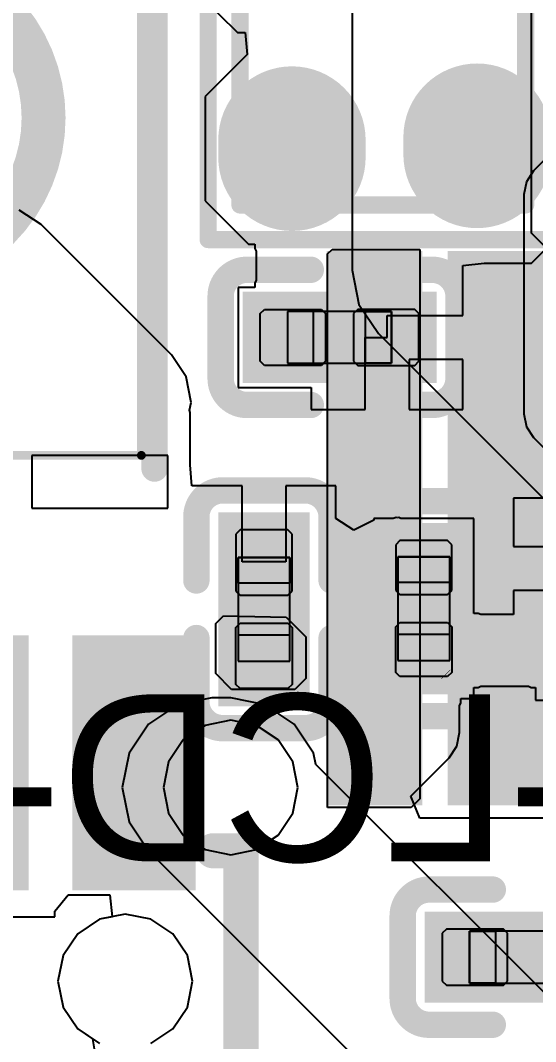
# Model space of a CAD drawing. Header units: millimetres. Extents: x 68 to 210, y 61 to 114.
# Drawn here: x 73.5 to 76.48, y 76.76 to 82.66 of the extents above; entities that cross this region are included whole.
import ezdxf

# ---------------------------------------------------------------- set-up
doc = ezdxf.new("R2010")
doc.units = ezdxf.units.MM
for name, color, linetype in [('BottomLayer', 5, 'Continuous'), ('BottomOverlay', 54, 'Continuous'), ('BottomPaste', 16, 'Continuous'), ('BottomSolder', 6, 'Continuous'), ('KeepOutLayer', 6, 'Continuous'), ('Mechanical15', 56, 'Continuous'), ('Mechanical4', 56, 'Continuous'), ('Mechanical5', 56, 'Continuous'), ('MidLayer1', 16, 'Continuous'), ('MidLayer2', 76, 'Continuous'), ('TopLayer', 1, 'Continuous'), ('TopOverlay', 2, 'Continuous'), ('TopPaste', 8, 'Continuous'), ('TopSolder', 216, 'Continuous')]:
    doc.layers.add(name, color=color, linetype=linetype)

msp = doc.modelspace()

# ---------------------------------------------------------------- linework, layer by layer
at = {"layer": 'BottomLayer'}
for p, q in [((74.4437, 82.9093), (74.7582, 82.5948)), ((74.7582, 82.5948), (74.8024, 82.5948)), ((74.8024, 82.5948), (74.8137, 82.4678)), ((74.8137, 82.4678), (74.5707, 82.2248)), ((74.5707, 82.2248), (74.5707, 81.6228)), ((74.5707, 81.6228), (74.8217, 81.3718)), ((73.6234, 81.485), (73.4974, 81.5692)), ((76.4567, 81.2612), (76.7197, 81.5243)), ((74.3766, 80.7317), (73.6234, 81.485)), ((74.8217, 81.3718), (74.8583, 81.3718)), ((74.8583, 81.3718), (74.8585, 81.3706)), ((74.8585, 81.3706), (74.8591, 81.3459)), ((74.8591, 81.3459), (74.8655, 81.3314)), ((74.8655, 81.3314), (74.8655, 81.1626)), ((76.0603, 81.2492), (76.1823, 81.2612)), ((76.1823, 81.2612), (76.4567, 81.2612)), ((76.0603, 80.9602), (76.0603, 81.2492)), ((74.8591, 81.1481), (74.8585, 81.1235)), ((74.8655, 81.1626), (74.8591, 81.1481)), ((74.8583, 81.1222), (74.7624, 81.1222)), ((74.7624, 81.1222), (74.7624, 80.5442)), ((74.8585, 81.1235), (74.8583, 81.1222)), ((75.6221, 80.8332), (75.6221, 80.9602)), ((75.6221, 80.9602), (76.0603, 80.9602)), ((75.4951, 80.4172), (75.4951, 80.8332)), ((75.4951, 80.8332), (75.6221, 80.8332)), ((74.4609, 80.6057), (74.3766, 80.7317)), ((76.0603, 80.7062), (75.7491, 80.7062)), ((75.7491, 80.7062), (75.7491, 80.4172)), ((76.0603, 80.4172), (76.0603, 80.7062)), ((74.4904, 80.457), (74.4609, 80.6057)), ((74.7624, 80.5442), (75.1838, 80.5442)), ((75.1838, 80.5442), (75.1838, 80.4172)), ((74.4815, 80.4119), (74.4904, 80.457)), ((74.4841, 80.3986), (74.4815, 80.4119)), ((74.4841, 80.0968), (74.4841, 80.3986)), ((75.1838, 80.4172), (75.4951, 80.4172)), ((75.7491, 80.4172), (76.0603, 80.4172)), ((74.4952, 79.9744), (74.4841, 80.0968)), ((74.7842, 79.9744), (74.4952, 79.9744)), ((74.7842, 79.5362), (74.7842, 79.9744)), ((75.3272, 79.9744), (75.0382, 79.9744)), ((75.0382, 79.9744), (75.0382, 79.5362)), ((75.3272, 79.7856), (75.3272, 79.9744)), ((76.642, 79.9033), (76.353, 79.9033)), ((76.353, 79.9033), (76.353, 79.6248)), ((75.4297, 79.7192), (75.3272, 79.7856)), ((75.6573, 79.7858), (75.5452, 79.7858)), ((75.5452, 79.7858), (75.5452, 79.7776)), ((75.6752, 79.7932), (75.6573, 79.7858)), ((75.6827, 79.7901), (75.6752, 79.7932)), ((75.6904, 79.7923), (75.6827, 79.7901)), ((75.7024, 79.7858), (75.6904, 79.7923)), ((76.1232, 79.7858), (75.7024, 79.7858)), ((76.1232, 79.2384), (76.1232, 79.7858)), ((75.5452, 79.7776), (75.4297, 79.7192)), ((76.353, 79.6248), (76.642, 79.6248)), ((75.0382, 79.5362), (74.7842, 79.5362)), ((76.769, 79.3708), (76.353, 79.3708)), ((76.353, 79.3708), (76.353, 79.2313)), ((74.6328, 79.1794), (74.6782, 79.2248)), ((74.6782, 79.2248), (75.0397, 79.217)), ((75.0397, 79.217), (75.1535, 79.1032)), ((76.124, 79.2383), (76.1232, 79.2384)), ((76.149, 79.2377), (76.124, 79.2383)), ((76.1635, 79.2313), (76.149, 79.2377)), ((76.353, 79.2313), (76.1635, 79.2313)), ((74.6328, 78.8899), (74.6328, 79.1794)), ((75.1535, 79.1032), (75.1535, 78.8619)), ((74.7243, 78.7984), (74.6328, 78.8899)), ((75.1535, 78.8619), (75.09, 78.7984)), ((75.09, 78.7984), (74.7243, 78.7984)), ((76.1232, 78.7455), (76.1232, 78.8098)), ((76.1232, 78.8098), (76.124, 78.8098)), ((76.124, 78.8098), (76.149, 78.8105)), ((76.149, 78.8105), (76.1635, 78.8169)), ((76.1635, 78.8169), (76.4396, 78.8169)), ((76.4396, 78.8169), (76.4541, 78.8105)), ((76.4541, 78.8105), (76.4793, 78.8098)), ((76.4793, 78.8098), (76.48, 78.8098)), ((76.48, 78.8098), (76.48, 78.7361)), ((76.0478, 78.7196), (76.0485, 78.745)), ((76.0485, 78.745), (76.0485, 78.7455)), ((76.0485, 78.7455), (76.1232, 78.7455)), ((76.48, 78.7361), (76.6099, 78.7361)), ((76.0414, 78.7052), (76.0478, 78.7196)), ((76.0414, 78.5495), (76.0414, 78.7052)), ((76.0256, 78.4702), (76.0414, 78.5495)), ((75.9807, 78.403), (76.0256, 78.4702)), ((75.7593, 78.1816), (75.9807, 78.403)), ((75.9807, 78.403), (75.9807, 78.403)), ((75.8119, 78.0546), (75.7593, 78.1816)), ((76.5284, 78.0546), (75.8119, 78.0546)), ((73.7032, 77.5168), (73.7794, 77.6122)), ((73.7794, 77.6122), (74.0212, 77.6122)), ((74.0212, 77.6122), (74.0337, 77.4852)), ((73.3222, 77.4852), (73.7032, 77.4852)), ((73.7032, 77.4852), (73.7032, 77.5168)), ((74.0337, 77.4852), (73.9609, 77.4708)), ((73.9609, 77.4708), (73.8349, 77.3865)), ((73.8349, 77.3865), (73.7507, 77.2605)), ((73.7507, 77.2605), (73.7211, 77.1119)), ((73.7211, 77.1119), (73.7507, 76.9632)), ((73.7507, 76.9632), (73.8349, 76.8372)), ((73.8349, 76.8372), (73.921, 76.7797)), ((73.921, 76.7797), (73.9426, 76.6514))]:
    msp.add_line(p, q, dxfattribs=at)
at = {"layer": 'BottomLayer', "const_width": 0.75}
for points in [[(75.0727, 81.8738), (75.0727, 81.9738)], [(76.1422, 81.8902), (76.1422, 81.9902)]]:
    msp.add_lwpolyline(points, dxfattribs=at)
at = {"layer": 'BottomLayer', "const_width": 0.375}
for points in [[(74.8852, 81.9738, 1), (75.2602, 81.9738, 1)], [(75.9547, 81.9902, 1), (76.3297, 81.9902, 1)], [(75.9547, 81.8902, 1), (76.3297, 81.8902, 1)], [(74.8852, 81.8738, 1), (75.2602, 81.8738, 1)]]:
    msp.add_lwpolyline(points, format="xyb", close=True, dxfattribs=at)
at = {"layer": 'BottomLayer'}
for points in [[(75.2579, 80.9952), (74.8894, 80.9952), (75.2579, 80.6712), (74.8894, 80.6712)], [(75.8063, 80.9952), (75.4378, 80.9952), (75.8063, 80.6712), (75.4378, 80.6712)], [(74.7492, 79.7204), (74.7492, 79.352), (75.0732, 79.7204), (75.0732, 79.352)], [(75.6722, 79.6588), (75.6722, 79.3556), (75.9962, 79.6588), (75.9962, 79.3556)], [(74.7492, 79.172), (74.7492, 78.8035), (75.0732, 79.172), (75.0732, 78.8035)], [(75.6722, 79.1757), (75.6722, 78.8725), (75.9962, 79.1757), (75.9962, 78.8725)], [(74.4144, 79.0092), (73.9064, 79.0092), (74.4144, 77.7392), (73.9064, 77.7392)], [(75.9409, 77.0894), (76.3094, 77.0894), (75.9409, 77.4134), (76.3094, 77.4134)]]:
    msp.add_solid(points, dxfattribs=at)
at = {"layer": 'BottomOverlay'}
for p, q in [((74.3553, 80.1512), (73.5703, 80.1512)), ((73.5703, 80.1512), (73.5703, 79.8464)), ((74.3553, 79.8464), (74.3553, 80.1512)), ((73.5703, 79.8464), (74.3553, 79.8464))]:
    msp.add_line(p, q, dxfattribs=at)
for points, const_width in [([(74.2791, 80.075), (74.2791, 84.1274)], 0.1524), ([(74.5887, 81.3987), (74.5887, 83.7857)], 0.1), ([(74.5887, 81.3987), (76.5869, 81.3987)], 0.1), ([(74.8132, 81.2238), (75.1817, 81.2238)], 0.1524), ([(75.514, 81.2238), (75.8825, 81.2238)], 0.1524), ([(74.6608, 80.595), (74.6608, 81.0714)], 0.1524), ([(76.0349, 80.595), (76.0349, 81.0714)], 0.1524), ([(74.8132, 80.4426), (75.1817, 80.4426)], 0.1524), ([(75.514, 80.4426), (75.8825, 80.4426)], 0.1524), ([(74.673, 79.949), (75.1494, 79.949)], 0.1524), ([(75.4436, 79.4318), (75.4436, 79.8874)], 0.1524), ([(75.4436, 79.8874), (76.2248, 79.8874)], 0.1524), ([(76.2248, 79.4318), (76.2248, 79.8874)], 0.1524), ([(76.3784, 79.8779), (77.1596, 79.8779)], 0.1524), ([(76.3784, 79.4224), (76.3784, 79.8779)], 0.1524), ([(74.5206, 79.4282), (74.5206, 79.7966)], 0.1524), ([(75.3018, 79.4282), (75.3018, 79.7966)], 0.1524), ([(74.5206, 78.7273), (74.5206, 79.0958)], 0.1524), ([(75.3018, 78.7273), (75.3018, 79.0958)], 0.1524), ([(75.4436, 78.6439), (75.4436, 79.0995)], 0.1524), ([(76.2248, 78.6439), (76.2248, 79.0995)], 0.1524), ([(76.3784, 78.6345), (76.3784, 79.09)], 0.1524), ([(75.4436, 78.6439), (76.2248, 78.6439)], 0.1524), ([(76.3784, 78.6345), (77.1596, 78.6345)], 0.1524), ([(74.673, 78.5749), (75.1494, 78.5749)], 0.1524), ([(74.6176, 77.8662), (74.7782, 77.8662)], 0.2032), ([(74.7782, 76.2722), (74.7782, 77.8662)], 0.2032), ([(75.8647, 77.642), (76.2332, 77.642)], 0.1524), ([(75.7123, 77.0132), (75.7123, 77.4896)], 0.1524), ([(75.8647, 76.8608), (76.2332, 76.8608)], 0.1524)]:
    msp.add_lwpolyline(points, dxfattribs=dict(at, const_width=const_width))
for points, const_width in [([(73.6379, 82.1013, 1), (71.8379, 82.1013, 1)], 0.254), ([(73.5744, 82.1013, 1), (73.7014, 82.1013, 1)], 0.127), ([(74.5637, 81.3987, 1), (74.6137, 81.3987, 1)], 0.05), ([(74.5637, 81.3987, 1), (74.6137, 81.3987, 1)], 0.05), ([(74.7751, 81.2238, 1), (74.8513, 81.2238, 1)], 0.0762), ([(74.7751, 81.2238, 1), (74.8513, 81.2238, 1)], 0.0762), ([(75.1436, 81.2238, 1), (75.2198, 81.2238, 1)], 0.0762), ([(75.4759, 81.2238, 1), (75.5521, 81.2238, 1)], 0.0762), ([(75.8444, 81.2238, 1), (75.9206, 81.2238, 1)], 0.0762), ([(75.8444, 81.2238, 1), (75.9206, 81.2238, 1)], 0.0762), ([(74.6227, 81.0714, 1), (74.6989, 81.0714, 1)], 0.0762), ([(74.6227, 81.0714, 1), (74.6989, 81.0714, 1)], 0.0762), ([(75.9968, 81.0714, 1), (76.073, 81.0714, 1)], 0.0762), ([(75.9968, 81.0714, 1), (76.073, 81.0714, 1)], 0.0762), ([(74.6227, 80.595, 1), (74.6989, 80.595, 1)], 0.0762), ([(74.6227, 80.595, 1), (74.6989, 80.595, 1)], 0.0762), ([(75.9968, 80.595, 1), (76.073, 80.595, 1)], 0.0762), ([(75.9968, 80.595, 1), (76.073, 80.595, 1)], 0.0762), ([(74.7751, 80.4426, 1), (74.8513, 80.4426, 1)], 0.0762), ([(74.7751, 80.4426, 1), (74.8513, 80.4426, 1)], 0.0762), ([(75.1436, 80.4426, 1), (75.2198, 80.4426, 1)], 0.0762), ([(75.4759, 80.4426, 1), (75.5521, 80.4426, 1)], 0.0762), ([(75.8444, 80.4426, 1), (75.9206, 80.4426, 1)], 0.0762), ([(75.8444, 80.4426, 1), (75.9206, 80.4426, 1)], 0.0762), ([(74.241, 80.075, 1), (74.3172, 80.075, 1)], 0.0762), ([(74.6349, 79.949, 1), (74.7111, 79.949, 1)], 0.0762), ([(74.6349, 79.949, 1), (74.7111, 79.949, 1)], 0.0762), ([(75.1113, 79.949, 1), (75.1875, 79.949, 1)], 0.0762), ([(75.1113, 79.949, 1), (75.1875, 79.949, 1)], 0.0762), ([(75.4055, 79.8874, 1), (75.4817, 79.8874, 1)], 0.0762), ([(75.4055, 79.8874, 1), (75.4817, 79.8874, 1)], 0.0762), ([(76.1867, 79.8874, 1), (76.2629, 79.8874, 1)], 0.0762), ([(76.1867, 79.8874, 1), (76.2629, 79.8874, 1)], 0.0762), ([(76.3403, 79.8779, 1), (76.4165, 79.8779, 1)], 0.0762), ([(76.3403, 79.8779, 1), (76.4165, 79.8779, 1)], 0.0762), ([(74.4825, 79.7966, 1), (74.5587, 79.7966, 1)], 0.0762), ([(74.4825, 79.7966, 1), (74.5587, 79.7966, 1)], 0.0762), ([(75.2637, 79.7966, 1), (75.3399, 79.7966, 1)], 0.0762), ([(75.2637, 79.7966, 1), (75.3399, 79.7966, 1)], 0.0762), ([(74.4825, 79.4282, 1), (74.5587, 79.4282, 1)], 0.0762), ([(75.2637, 79.4282, 1), (75.3399, 79.4282, 1)], 0.0762), ([(75.4055, 79.4318, 1), (75.4817, 79.4318, 1)], 0.0762), ([(76.1867, 79.4318, 1), (76.2629, 79.4318, 1)], 0.0762), ([(76.3403, 79.4224, 1), (76.4165, 79.4224, 1)], 0.0762), ([(74.4825, 79.0958, 1), (74.5587, 79.0958, 1)], 0.0762), ([(75.2637, 79.0958, 1), (75.3399, 79.0958, 1)], 0.0762), ([(75.4055, 79.0995, 1), (75.4817, 79.0995, 1)], 0.0762), ([(76.1867, 79.0995, 1), (76.2629, 79.0995, 1)], 0.0762), ([(76.3403, 79.09, 1), (76.4165, 79.09, 1)], 0.0762), ([(74.4825, 78.7273, 1), (74.5587, 78.7273, 1)], 0.0762), ([(74.4825, 78.7273, 1), (74.5587, 78.7273, 1)], 0.0762), ([(75.2637, 78.7273, 1), (75.3399, 78.7273, 1)], 0.0762), ([(75.2637, 78.7273, 1), (75.3399, 78.7273, 1)], 0.0762), ([(75.4055, 78.6439, 1), (75.4817, 78.6439, 1)], 0.0762), ([(75.4055, 78.6439, 1), (75.4817, 78.6439, 1)], 0.0762), ([(76.1867, 78.6439, 1), (76.2629, 78.6439, 1)], 0.0762), ([(76.1867, 78.6439, 1), (76.2629, 78.6439, 1)], 0.0762), ([(76.3403, 78.6345, 1), (76.4165, 78.6345, 1)], 0.0762), ([(76.3403, 78.6345, 1), (76.4165, 78.6345, 1)], 0.0762), ([(74.6349, 78.5749, 1), (74.7111, 78.5749, 1)], 0.0762), ([(74.6349, 78.5749, 1), (74.7111, 78.5749, 1)], 0.0762), ([(75.1113, 78.5749, 1), (75.1875, 78.5749, 1)], 0.0762), ([(75.1113, 78.5749, 1), (75.1875, 78.5749, 1)], 0.0762), ([(74.5668, 77.8662, 1), (74.6684, 77.8662, 1)], 0.1016), ([(74.7274, 77.8662, 1), (74.829, 77.8662, 1)], 0.1016), ([(74.7274, 77.8662, 1), (74.829, 77.8662, 1)], 0.1016), ([(75.8266, 77.642, 1), (75.9028, 77.642, 1)], 0.0762), ([(75.8266, 77.642, 1), (75.9028, 77.642, 1)], 0.0762), ([(76.1951, 77.642, 1), (76.2713, 77.642, 1)], 0.0762), ([(75.6742, 77.4896, 1), (75.7504, 77.4896, 1)], 0.0762), ([(75.6742, 77.4896, 1), (75.7504, 77.4896, 1)], 0.0762), ([(75.6742, 77.0132, 1), (75.7504, 77.0132, 1)], 0.0762), ([(75.6742, 77.0132, 1), (75.7504, 77.0132, 1)], 0.0762), ([(75.8266, 76.8608, 1), (75.9028, 76.8608, 1)], 0.0762), ([(75.8266, 76.8608, 1), (75.9028, 76.8608, 1)], 0.0762), ([(76.1951, 76.8608, 1), (76.2713, 76.8608, 1)], 0.0762)]:
    msp.add_lwpolyline(points, format="xyb", close=True, dxfattribs=dict(at, const_width=const_width))
at = {"layer": 'BottomOverlay', "const_width": 0.1524}
for points in [[(74.6608, 81.0714, -0.414214), (74.8132, 81.2238)], [(75.8825, 81.2238, -0.414214), (76.0349, 81.0714)], [(74.8132, 80.4426, -0.414214), (74.6608, 80.595)], [(76.0349, 80.595, -0.414214), (75.8825, 80.4426)], [(74.5206, 79.7966, -0.414214), (74.673, 79.949)], [(75.1494, 79.949, -0.414214), (75.3018, 79.7966)], [(74.673, 78.5749, -0.414214), (74.5206, 78.7273)], [(75.3018, 78.7273, -0.414214), (75.1494, 78.5749)], [(75.7123, 77.4896, -0.414214), (75.8647, 77.642)], [(75.8647, 76.8608, -0.414214), (75.7123, 77.0132)]]:
    msp.add_lwpolyline(points, format="xyb", dxfattribs=at)
at = {"layer": 'BottomPaste'}
for p, q in [((74.8894, 80.9712), (74.9134, 80.9952)), ((74.8894, 80.6952), (74.8894, 80.9712)), ((74.9134, 80.9952), (75.2428, 80.9952)), ((75.2428, 80.9952), (75.2668, 80.9712)), ((75.2668, 80.9712), (75.2668, 80.6952)), ((75.4528, 80.9952), (75.4288, 80.9712)), ((75.4288, 80.9712), (75.4288, 80.6952)), ((75.7823, 80.9952), (75.4528, 80.9952)), ((75.8063, 80.9712), (75.7823, 80.9952)), ((75.8063, 80.6952), (75.8063, 80.9712)), ((74.9134, 80.6712), (74.8894, 80.6952)), ((75.2428, 80.6712), (74.9134, 80.6712)), ((75.2668, 80.6952), (75.2428, 80.6712)), ((75.4288, 80.6952), (75.4528, 80.6712)), ((75.4528, 80.6712), (75.7823, 80.6712)), ((75.7823, 80.6712), (75.8063, 80.6952)), ((74.7732, 79.7204), (74.7492, 79.6964)), ((74.7492, 79.6964), (74.7492, 79.367)), ((75.0492, 79.7204), (74.7732, 79.7204)), ((75.0732, 79.6964), (75.0492, 79.7204)), ((75.0732, 79.367), (75.0732, 79.6964)), ((75.6962, 79.6588), (75.6722, 79.6348)), ((75.6722, 79.6348), (75.6722, 79.3707)), ((75.9722, 79.6588), (75.6962, 79.6588)), ((75.9962, 79.6348), (75.9722, 79.6588)), ((75.9962, 79.3707), (75.9962, 79.6348)), ((74.7492, 79.367), (74.7732, 79.343)), ((74.7732, 79.343), (75.0492, 79.343)), ((75.0492, 79.343), (75.0732, 79.367)), ((75.6722, 79.3707), (75.6962, 79.3466)), ((75.6962, 79.3466), (75.9722, 79.3466)), ((75.9722, 79.3466), (75.9962, 79.3707)), ((74.7492, 79.157), (74.7732, 79.181)), ((74.7492, 78.8275), (74.7492, 79.157)), ((74.7732, 79.181), (75.0492, 79.181)), ((75.0492, 79.181), (75.0732, 79.157)), ((75.0732, 79.157), (75.0732, 78.8275)), ((75.6722, 79.1606), (75.6962, 79.1846)), ((75.6722, 78.8965), (75.6722, 79.1606)), ((75.6962, 79.1846), (75.9722, 79.1846)), ((75.9722, 79.1846), (75.9962, 79.1606)), ((75.9962, 79.1606), (75.9962, 78.8965)), ((75.6962, 78.8725), (75.6722, 78.8965)), ((75.9722, 78.8725), (75.6962, 78.8725)), ((75.9962, 78.8965), (75.9722, 78.8725)), ((74.7732, 78.8035), (74.7492, 78.8275)), ((75.0492, 78.8035), (74.7732, 78.8035)), ((75.0732, 78.8275), (75.0492, 78.8035)), ((75.9649, 77.4134), (75.9409, 77.3893)), ((75.9409, 77.3893), (75.9409, 77.1134)), ((76.2944, 77.4134), (75.9649, 77.4134)), ((76.3184, 77.3893), (76.2944, 77.4134)), ((76.3184, 77.1134), (76.3184, 77.3893)), ((75.9409, 77.1134), (75.9649, 77.0894)), ((75.9649, 77.0894), (76.2944, 77.0894)), ((76.2944, 77.0894), (76.3184, 77.1134))]:
    msp.add_line(p, q, dxfattribs=at)
at = {"layer": 'BottomPaste', "const_width": 0.75}
for points in [[(75.0727, 81.8738), (75.0727, 81.9738)], [(76.1422, 81.8902), (76.1422, 81.9902)]]:
    msp.add_lwpolyline(points, dxfattribs=at)
at = {"layer": 'BottomPaste', "const_width": 0.375}
for points in [[(74.8852, 81.9738, 1), (75.2602, 81.9738, 1)], [(75.9547, 81.9902, 1), (76.3297, 81.9902, 1)], [(75.9547, 81.8902, 1), (76.3297, 81.8902, 1)], [(74.8852, 81.8738, 1), (75.2602, 81.8738, 1)]]:
    msp.add_lwpolyline(points, format="xyb", close=True, dxfattribs=at)
at = {"layer": 'BottomPaste'}
for points in [[(75.2579, 80.9952), (74.8894, 80.9952), (75.2579, 80.6712), (74.8894, 80.6712)], [(75.8063, 80.9952), (75.4378, 80.9952), (75.8063, 80.6712), (75.4378, 80.6712)], [(74.7492, 79.7204), (74.7492, 79.352), (75.0732, 79.7204), (75.0732, 79.352)], [(75.6722, 79.6588), (75.6722, 79.3556), (75.9962, 79.6588), (75.9962, 79.3556)], [(74.7492, 79.172), (74.7492, 78.8035), (75.0732, 79.172), (75.0732, 78.8035)], [(75.6722, 79.1757), (75.6722, 78.8725), (75.9962, 79.1757), (75.9962, 78.8725)], [(74.4144, 79.0092), (73.9064, 79.0092), (74.4144, 77.7392), (73.9064, 77.7392)], [(75.9409, 77.0894), (76.3094, 77.0894), (75.9409, 77.4134), (76.3094, 77.4134)]]:
    msp.add_solid(points, dxfattribs=at)
at = {"layer": 'BottomSolder', "const_width": 0.8516}
for points in [[(75.0727, 81.8738), (75.0727, 81.9738)], [(76.1422, 81.8902), (76.1422, 81.9902)]]:
    msp.add_lwpolyline(points, dxfattribs=at)
at = {"layer": 'BottomSolder', "const_width": 0.4258}
for points in [[(74.8598, 81.9738, 1), (75.2856, 81.9738, 1)], [(75.9293, 81.9902, 1), (76.3551, 81.9902, 1)], [(74.8598, 81.8738, 1), (75.2856, 81.8738, 1)], [(75.9293, 81.8902, 1), (76.3551, 81.8902, 1)]]:
    msp.add_lwpolyline(points, format="xyb", close=True, dxfattribs=at)
at = {"layer": 'BottomSolder'}
for points in [[(75.3595, 81.0968), (74.7878, 81.0968), (75.3595, 80.5696), (74.7878, 80.5696)], [(75.9079, 81.0968), (75.3362, 81.0968), (75.9079, 80.5696), (75.3362, 80.5696)], [(74.6476, 79.822), (74.6476, 79.2504), (75.1748, 79.822), (75.1748, 79.2504)], [(75.5706, 79.7604), (75.5706, 79.254), (76.0978, 79.7604), (76.0978, 79.254)], [(74.6476, 79.2736), (74.6476, 78.7019), (75.1748, 79.2736), (75.1748, 78.7019)], [(75.5706, 79.2773), (75.5706, 78.7709), (76.0978, 79.2773), (76.0978, 78.7709)], [(73.5508, 79.1108), (72.8396, 79.1108), (73.5508, 77.6376), (72.8396, 77.6376)], [(74.516, 79.1108), (73.8048, 79.1108), (74.516, 77.6376), (73.8048, 77.6376)], [(75.8393, 76.9878), (76.411, 76.9878), (75.8393, 77.515), (76.411, 77.515)], [(76.3878, 76.9878), (76.9594, 76.9878), (76.3878, 77.515), (76.9594, 77.515)]]:
    msp.add_solid(points, dxfattribs=at)
at = {"layer": 'KeepOutLayer', "const_width": 0.00254}
msp.add_lwpolyline([(69.125, 81.0924, -1), (89.625, 81.0924)], format="xyb", dxfattribs=at)
at = {"layer": 'Mechanical15'}
for points, const_width in [([(74.2029, 80.1512), (74.2029, 84.0512)], 0.0508), ([(74.7727, 81.5988), (74.7727, 83.5988)], 0.1), ([(76.4227, 81.5988), (76.4227, 83.5988)], 0.1), ([(74.7727, 81.5988), (76.4211, 81.5988)], 0.1), ([(71.2729, 80.1512), (74.2029, 80.1512)], 0.0508), ([(75.9358, 78.8607), (75.9866, 78.9115)], 0.00254)]:
    msp.add_lwpolyline(points, dxfattribs=dict(at, const_width=const_width))
for points, const_width in [([(74.7477, 81.5988, 1), (74.7977, 81.5988, 1)], 0.05), ([(74.7477, 81.5988, 1), (74.7977, 81.5988, 1)], 0.05), ([(76.3961, 81.5988, 1), (76.4461, 81.5988, 1)], 0.05), ([(76.3977, 81.5988, 1), (76.4477, 81.5988, 1)], 0.05), ([(74.1902, 80.1512, 1), (74.2156, 80.1512, 1)], 0.0254), ([(74.1902, 80.1512, 1), (74.2156, 80.1512, 1)], 0.0254), ([(75.986, 78.9115, 1), (75.9872, 78.9115, 1)], 0.00127), ([(75.9352, 78.8607, 1), (75.9364, 78.8607, 1)], 0.00127)]:
    msp.add_lwpolyline(points, format="xyb", close=True, dxfattribs=dict(at, const_width=const_width))
at = {"layer": 'Mechanical4'}
for p, q in [((75.6478, 80.9832), (75.0478, 80.9832)), ((75.0478, 80.9832), (75.0478, 80.6832)), ((75.6478, 80.6832), (75.6478, 80.9832)), ((75.0478, 80.6832), (75.6478, 80.6832)), ((74.7612, 79.562), (74.7612, 78.962)), ((75.0612, 79.562), (74.7612, 79.562)), ((75.0612, 78.962), (75.0612, 79.562)), ((75.6842, 79.5656), (75.6842, 78.9656)), ((75.9842, 79.5656), (75.6842, 79.5656)), ((75.9842, 78.9656), (75.9842, 79.5656)), ((74.7612, 78.962), (75.0612, 78.962)), ((75.6842, 78.9656), (75.9842, 78.9656)), ((76.6994, 77.4014), (76.0994, 77.4014)), ((76.0994, 77.4014), (76.0994, 77.1013)), ((76.0994, 77.1013), (76.6994, 77.1013))]:
    msp.add_line(p, q, dxfattribs=at)
at = {"layer": 'Mechanical5'}
for p, q in [((75.1978, 80.9832), (75.0478, 80.9832)), ((75.0478, 80.9832), (75.0478, 80.6832)), ((75.1978, 80.6832), (75.1978, 80.9832)), ((75.4979, 80.9832), (75.6478, 80.9832)), ((75.4979, 80.6832), (75.4979, 80.9832)), ((75.6478, 80.9832), (75.6478, 80.6832)), ((75.0478, 80.6832), (75.1978, 80.6832)), ((75.6478, 80.6832), (75.4979, 80.6832)), ((74.7612, 79.412), (74.7612, 79.562)), ((74.7612, 79.562), (75.0612, 79.562)), ((75.0612, 79.562), (75.0612, 79.412)), ((75.6842, 79.4157), (75.6842, 79.5656)), ((75.6842, 79.5656), (75.9842, 79.5656)), ((75.9842, 79.5656), (75.9842, 79.4157)), ((75.0612, 79.412), (74.7612, 79.412)), ((75.9842, 79.4157), (75.6842, 79.4157)), ((74.7612, 79.112), (74.7612, 78.962)), ((75.0612, 79.112), (74.7612, 79.112)), ((75.0612, 78.962), (75.0612, 79.112)), ((75.6842, 79.1156), (75.6842, 78.9656)), ((75.9842, 79.1156), (75.6842, 79.1156)), ((75.9842, 78.9656), (75.9842, 79.1156)), ((74.7612, 78.962), (75.0612, 78.962)), ((75.6842, 78.9656), (75.9842, 78.9656)), ((76.0994, 77.1013), (76.0994, 77.4014)), ((76.0994, 77.4014), (76.2494, 77.4014)), ((76.2494, 77.4014), (76.2494, 77.1013)), ((76.2494, 77.1013), (76.0994, 77.1013))]:
    msp.add_line(p, q, dxfattribs=at)
at = {"layer": 'MidLayer1'}
for p, q in [((75.4204, 85.8291), (75.4204, 81.2216)), ((76.4563, 81.4361), (76.4563, 85.8291)), ((77.7311, 80.1613), (76.4563, 81.4361)), ((75.4204, 81.2216), (75.4599, 81.0234)), ((75.4599, 81.0234), (75.5721, 80.8553)), ((75.5721, 80.8553), (77.1503, 79.2771)), ((74.6106, 78.75), (74.4124, 78.7105)), ((74.7192, 78.75), (74.6106, 78.75)), ((74.9174, 78.7105), (74.7192, 78.75)), ((74.4124, 78.7105), (74.2444, 78.5982)), ((75.0854, 78.5982), (74.9174, 78.7105)), ((74.2444, 78.5982), (74.1321, 78.4302)), ((75.1977, 78.4302), (75.0854, 78.5982)), ((74.1321, 78.4302), (74.0927, 78.232)), ((75.2108, 78.3643), (75.1977, 78.4302)), ((77.8947, 75.6805), (75.2108, 78.3643)), ((74.0927, 78.232), (74.1321, 78.0338)), ((74.1321, 78.0338), (74.2444, 77.8658)), ((74.2444, 77.8658), (77.0105, 75.0997)), ((74.1096, 77.5003), (73.9609, 77.4708)), ((74.2582, 77.4708), (74.1096, 77.5003)), ((73.9609, 77.4708), (73.8349, 77.3865)), ((74.3843, 77.3865), (74.2582, 77.4708)), ((73.8349, 77.3865), (73.7507, 77.2605)), ((74.4685, 77.2605), (74.3843, 77.3865)), ((73.7507, 77.2605), (73.7211, 77.1119)), ((74.498, 77.1119), (74.4685, 77.2605)), ((73.7211, 77.1119), (73.7507, 76.9632)), ((74.4685, 76.9632), (74.498, 77.1119)), ((73.7507, 76.9632), (73.8349, 76.8372)), ((74.3843, 76.8372), (74.4685, 76.9632)), ((73.8349, 76.8372), (73.9609, 76.753)), ((74.2582, 76.753), (74.3843, 76.8372))]:
    msp.add_line(p, q, dxfattribs=at)
at = {"layer": 'MidLayer2'}
for p, q in [((76.8784, 82.2047), (76.4691, 81.7954)), ((76.4691, 81.7954), (76.427, 81.7324)), ((76.427, 81.7324), (76.4122, 81.658)), ((76.4122, 81.658), (76.4122, 80.391)), ((76.4122, 80.391), (76.427, 80.3167)), ((76.427, 80.3167), (76.4691, 80.2537)), ((76.4691, 80.2537), (79.2925, 77.4302)), ((74.7192, 78.6205), (74.5705, 78.5909)), ((74.8678, 78.5909), (74.7192, 78.6205)), ((74.5705, 78.5909), (74.4445, 78.5067)), ((74.9939, 78.5067), (74.8678, 78.5909)), ((74.4445, 78.5067), (74.3603, 78.3807)), ((75.0781, 78.3807), (74.9939, 78.5067)), ((74.3603, 78.3807), (74.3307, 78.232)), ((75.1076, 78.232), (75.0781, 78.3807)), ((74.3307, 78.232), (74.3603, 78.0833)), ((75.0781, 78.0833), (75.1076, 78.232)), ((74.3603, 78.0833), (74.4445, 77.9573)), ((74.9939, 77.9573), (75.0781, 78.0833)), ((74.4445, 77.9573), (74.5705, 77.8731)), ((74.8678, 77.8731), (74.9939, 77.9573)), ((74.5705, 77.8731), (74.7192, 77.8435)), ((74.7192, 77.8435), (74.8678, 77.8731)), ((74.1096, 77.5003), (73.9609, 77.4708)), ((74.2582, 77.4708), (74.1096, 77.5003)), ((73.9609, 77.4708), (73.8349, 77.3865)), ((74.3843, 77.3865), (74.2582, 77.4708)), ((73.8349, 77.3865), (73.7507, 77.2605)), ((74.4685, 77.2605), (74.3843, 77.3865)), ((73.7507, 77.2605), (73.7211, 77.1119)), ((74.498, 77.1119), (74.4685, 77.2605)), ((73.7211, 77.1119), (73.7507, 76.9632)), ((74.4685, 76.9632), (74.498, 77.1119)), ((73.7507, 76.9632), (73.8349, 76.8372)), ((74.3843, 76.8372), (74.4685, 76.9632)), ((73.8349, 76.8372), (73.9609, 76.753)), ((74.2582, 76.753), (74.3843, 76.8372))]:
    msp.add_line(p, q, dxfattribs=at)
at = {"layer": 'TopLayer'}
for p, q in [((75.279, 81.3161), (75.3044, 81.3415)), ((75.3044, 81.3415), (75.8124, 81.3415)), ((75.8124, 81.3415), (75.8124, 78.1665)), ((75.279, 78.1157), (75.279, 81.3161)), ((75.8124, 78.1665), (75.7616, 78.1157)), ((75.7616, 78.1157), (75.279, 78.1157))]:
    msp.add_line(p, q, dxfattribs=at)
for points in [[(75.3745, 78.2312), (75.7245, 78.2312), (75.3745, 81.2312), (75.7245, 81.2312)], [(76.0745, 78.2312), (76.4245, 78.2312), (76.0745, 81.2312), (76.4245, 81.2312)]]:
    msp.add_solid(points, dxfattribs=at)
at = {"layer": 'TopOverlay'}
for points, const_width in [([(71.1394, 75.4492, -1.915428), (87.6038, 75.4487)], 0.254), ([(71.1394, 75.4492, -1.915426), (87.6038, 75.4487)], 0.00254)]:
    msp.add_lwpolyline(points, format="xyb", dxfattribs=dict(at, const_width=const_width))
at = {"layer": 'TopPaste'}
for points in [[(75.3745, 78.2312), (75.7245, 78.2312), (75.3745, 81.2312), (75.7245, 81.2312)], [(76.0745, 78.2312), (76.4245, 78.2312), (76.0745, 81.2312), (76.4245, 81.2312)]]:
    msp.add_solid(points, dxfattribs=at)
at = {"layer": 'TopSolder'}
for points in [[(75.2729, 78.1296), (75.8261, 78.1296), (75.2729, 81.3328), (75.8261, 81.3328)], [(75.9729, 78.1296), (76.5261, 78.1296), (75.9729, 81.3328), (76.5261, 81.3328)]]:
    msp.add_solid(points, dxfattribs=at)

# ---------------------------------------------------------------- texts
at = {"layer": 'BottomOverlay', "text_generation_flag": 2}
msp.add_text('ESP32-C3-LCD-0.71', height=0.9652, rotation=360, dxfattribs=at).set_placement((82.8497, 77.8053))

doc.saveas('drawing.dxf')
